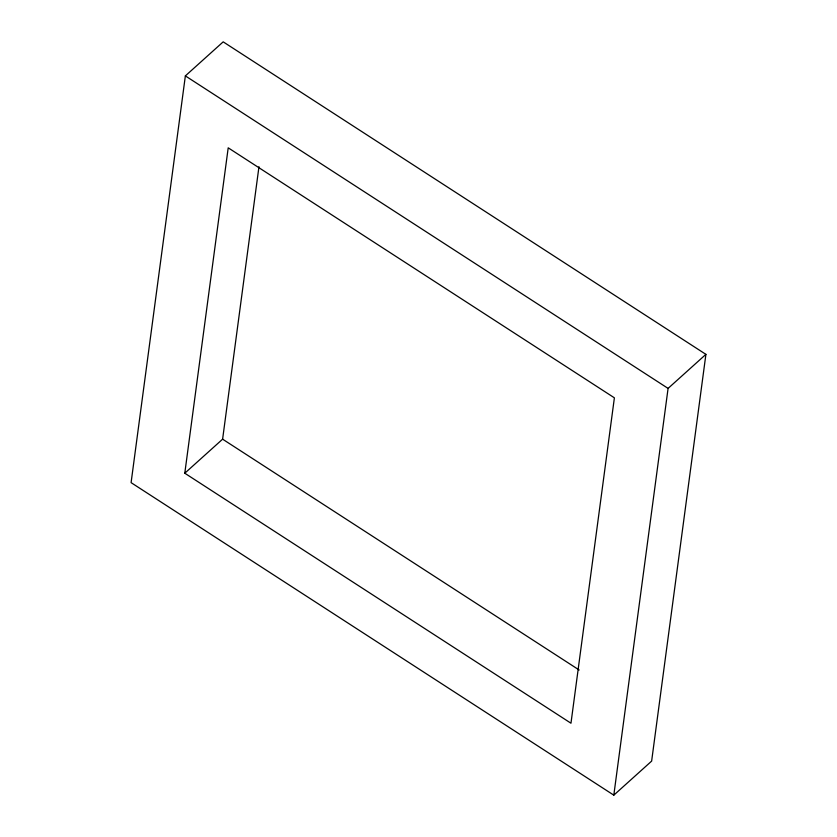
<?xml version="1.0" encoding="UTF-8"?>
<svg xmlns="http://www.w3.org/2000/svg" width="837" height="837" viewBox="0 0 837 837"><rect width="100%" height="100%" fill="white"/><g stroke="black" fill="none" stroke-linecap="round" stroke-linejoin="round"><path stroke-width="1.26" d="M185.364 75.895L131.095 482.646L613.814 795.15L651.636 761.105L705.905 354.354L223.186 41.85L185.364 75.895L668.083 388.399L613.814 795.15M184.789 473.219L228.208 147.825L614.389 397.826L570.97 723.22L184.789 473.219L222.611 439.174L258.968 166.72M668.083 388.399L705.905 354.354M222.611 439.174L579.173 669.998"/></g></svg>
